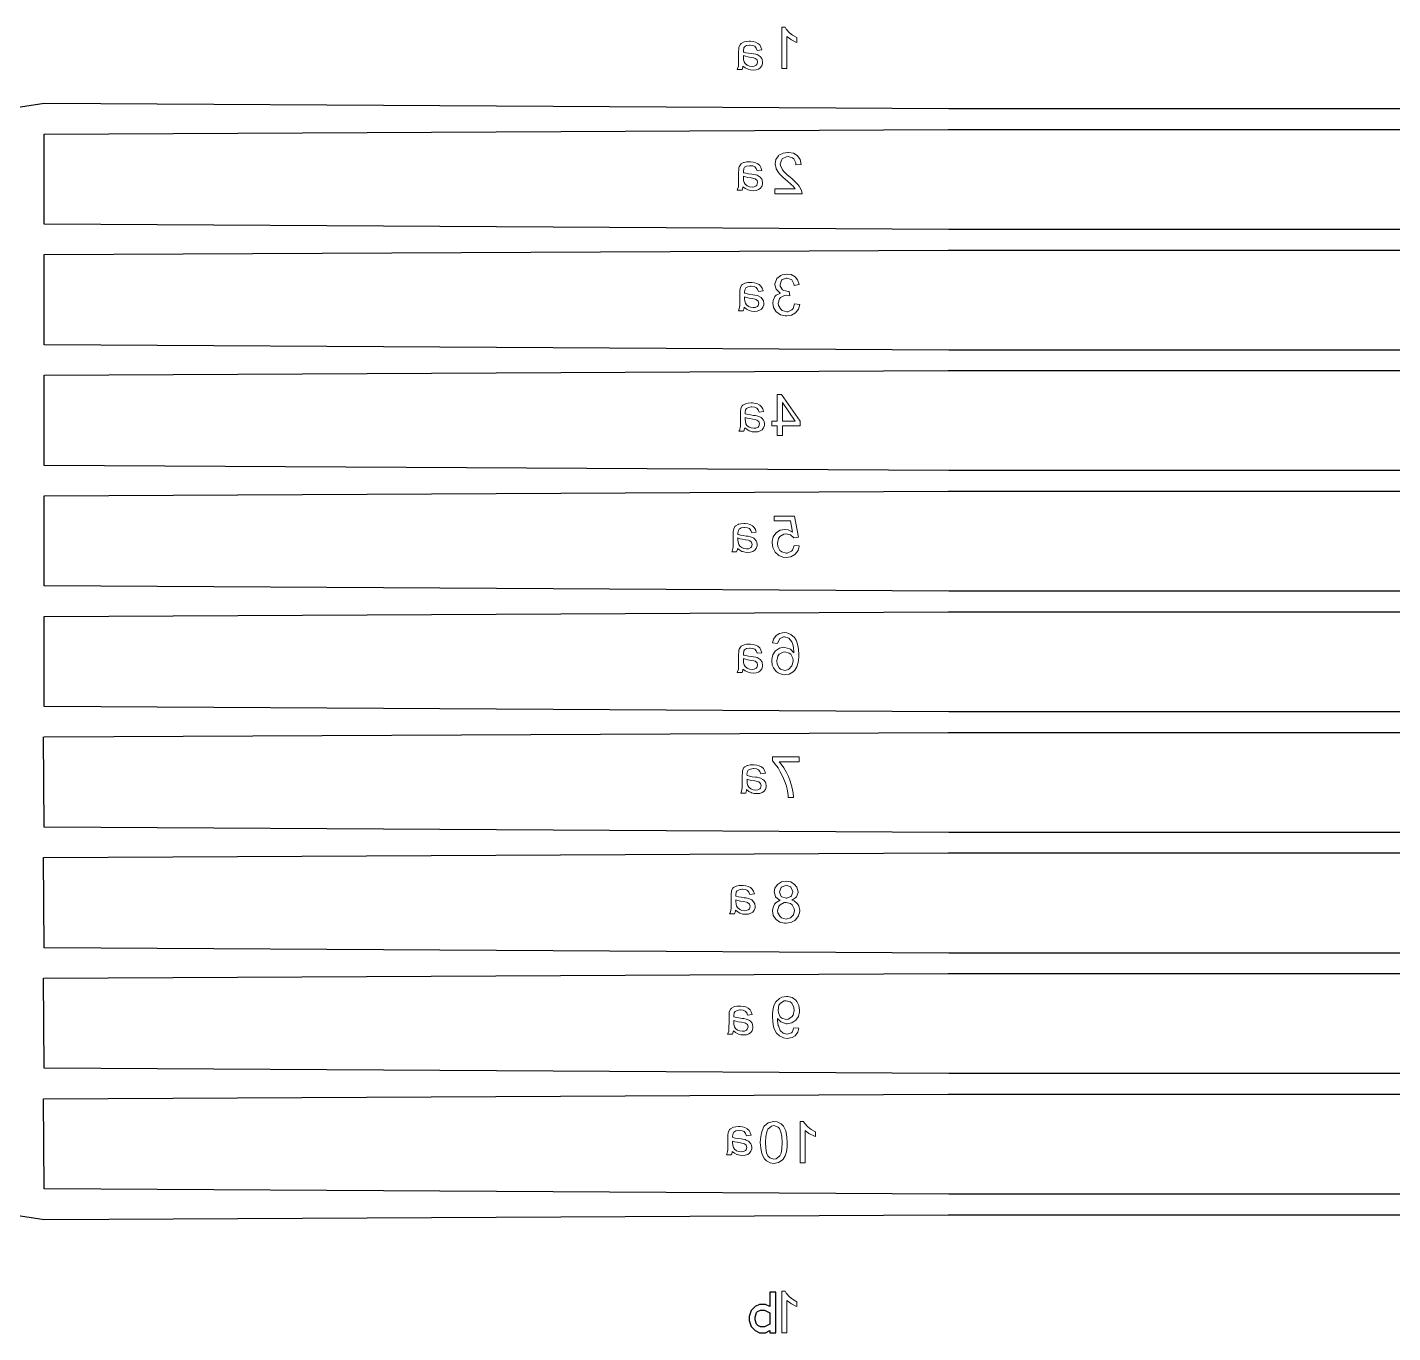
# Model space of a CAD drawing. Header units: millimetres. Extents: x 1762 to 23394, y 1311 to 16310.
# Drawn here: x 16381 to 18372, y 5789 to 7692 of the extents above; entities that cross this region are included whole.
import ezdxf

# ---------------------------------------------------------------- set-up
doc = ezdxf.new("R2010")
doc.units = ezdxf.units.MM
for name, color, linetype in [('2-LIGHT', 80, 'Continuous'), ('3-DARK', 5, 'Continuous'), ('4-LIGHT', 51, 'Continuous')]:
    doc.layers.add(name, color=color, linetype=linetype)

msp = doc.modelspace()

# ---------------------------------------------------------------- linework, layer by layer
at = {"layer": '2-LIGHT', "lineweight": 0}
for points in [[(17487.9, 7689.1), (17492.8, 7683.7), (17497.3, 7680.2), (17503.5, 7676.7), (17503.5, 7669.7), (17502.2, 7670.2), (17495.7, 7673.5), (17494.4, 7674.3), (17489, 7678.6), (17489, 7631.5), (17481.5, 7631.5), (17481.5, 7691.8), (17486.3, 7691.8)], [(17445.7, 7658.2), (17444.4, 7661.6), (17442.3, 7664.1), (17439.5, 7665.4), (17435.2, 7665.8), (17434.3, 7665.8), (17430.3, 7665.1), (17427.4, 7663.5), (17426.1, 7661.7), (17425.5, 7657.6), (17425.5, 7655.8), (17426.1, 7655.6), (17429.1, 7654.8), (17433, 7654.1), (17437.7, 7653.5), (17440.5, 7653.1), (17443.8, 7652.5), (17445.4, 7651.9), (17448.7, 7650.2), (17449.9, 7649.3), (17452.2, 7646.3), (17453, 7644.6), (17453.6, 7640.9), (17453.4, 7638.9), (17452.3, 7635.5), (17450, 7632.6), (17447.4, 7630.9), (17444, 7629.7), (17439.8, 7629.3), (17439.7, 7629.3), (17435.9, 7629.7), (17432.3, 7630.7), (17431.4, 7631), (17428.3, 7632.7), (17424.9, 7635.2), (17424.7, 7633.8), (17423.6, 7630.2), (17416.4, 7630.2), (17417.1, 7631.5), (17418.2, 7635.1), (17418.2, 7635.3), (17418.4, 7637.8), (17418.6, 7641.8), (17418.6, 7647.1), (17418.6, 7656.3), (17418.7, 7659.4), (17419, 7662.6), (17419.4, 7664), (17421.1, 7667.3), (17422.3, 7668.4), (17425.8, 7670.3), (17426.5, 7670.5), (17430, 7671.3), (17434.2, 7671.5), (17436, 7671.5), (17439.9, 7671), (17443.4, 7670.1), (17446.7, 7668.4), (17449.4, 7666), (17451.2, 7663), (17452.4, 7659)], [(17441.2, 7635), (17444.2, 7636.5), (17445.2, 7637.6), (17446.3, 7641.1), (17445.4, 7644.3), (17442.6, 7646.5), (17441, 7647.1), (17436.7, 7647.9), (17432.2, 7648.7), (17428.4, 7649.5), (17425.5, 7650.5), (17425.5, 7648), (17425.7, 7644.3), (17426.6, 7641.2), (17428.2, 7638.8), (17431.1, 7636.4), (17434.3, 7635.2), (17438.1, 7634.7)], [(17487.9, 5846.4), (17492.8, 5841), (17497.3, 5837.5), (17503.5, 5834), (17503.5, 5827), (17502.2, 5827.6), (17495.7, 5830.8), (17494.4, 5831.6), (17489, 5835.9), (17489, 5788.8), (17481.5, 5788.8), (17481.5, 5849.1), (17486.3, 5849.1)]]:
    msp.add_lwpolyline(points, close=True, dxfattribs=at)
at = {"layer": '2-LIGHT'}
for points in [[(19906.4, 7496.5), (19883.6, 7550.4), (19883.6, 7550.4, 0.297874), (19788, 7614.3), (19788, 7614.3), (19718.6, 7615), (18769.3, 7615, 0.414202), (18763.3, 7609), (18763.3, 7603), (18415.9, 7603, 0.414214), (18409.9, 7597), (18409.9, 7572.9), (17725, 7572.9), (16405.9, 7580.6), (11520.9, 6825.8, -0.038341)], [(11520.9, 6708.8), (16405.9, 5954), (17724.3, 5960.7), (18409.9, 5960.7), (18409.9, 5960.7), (18409.9, 5936.6, 0.414214), (18415.9, 5930.6), (18763.3, 5930.6), (18763.3, 5924.6, 0.414202), (18769.3, 5918.6), (19718.6, 5918.6), (19788, 5919.3), (19788, 5919.3, 0.297874), (19883.6, 5983.2), (19883.6, 5983.2), (19906.4, 6037, 0.297847), (20091.6, 6158.5), (20091.6, 6158.5, -0.298237), (20174.1, 6212.5, 0.399114), (20725.7, 6740.2), (21839.9, 6709.5)]]:
    msp.add_lwpolyline(points, format="xyb", dxfattribs=at)
for points in [[(17434.1, 5806.5), (17436.9, 5797.8), (17442.8, 5791.8), (17448.9, 5788.8), (17457.9, 5788.8), (17464, 5791.8), (17464.3, 5792.1), (17464.3, 5788.8), (17472.8, 5788.8), (17472.8, 5847.7), (17464.3, 5847.7), (17464.3, 5826.8), (17464, 5827.1), (17457.9, 5830.1), (17448.9, 5830.1), (17442.8, 5827.1), (17436.9, 5821.1), (17434.1, 5812.4)], [(17442.5, 5807.4), (17442.5, 5811.5), (17444.7, 5818), (17446.3, 5819.6), (17450.4, 5821.6), (17456.5, 5821.6), (17464.3, 5817.7), (17464.3, 5801.2), (17456.5, 5797.3), (17450.4, 5797.3), (17446.4, 5799.3), (17444.7, 5801)]]:
    msp.add_lwpolyline(points, close=True, dxfattribs=at)
at = {"layer": '3-DARK'}
for points in [[(18409.9, 7397.1), (17725, 7397.1), (16405.9, 7404.8), (16405.9, 7536.2), (17724.3, 7542.9), (18409.9, 7542.9)], [(16405.9, 7360.4), (17724.3, 7367.1), (18409.9, 7367.1)], [(18409.9, 7221.3), (17725, 7221.3), (16405.9, 7229), (16405.9, 7229), (16406, 7360.4)], [(16406, 7184.6), (17724.3, 7191.3), (18409.9, 7191.3)], [(18409.9, 7045.5), (17725, 7045.5), (16405.9, 7053.2), (16405.9, 7053.2), (16405.9, 7184.6)], [(16405.9, 7008.8), (17724.3, 7015.5), (18409.9, 7015.5)], [(18409.9, 6869.7), (17725, 6869.7), (16405.9, 6877.4), (16405.9, 6877.4), (16406, 7008.8)], [(18409.9, 6693.9), (17725, 6693.9), (16405.9, 6701.6), (16405.9, 6701.6), (16405.9, 6833)], [(16406, 6833), (17724.3, 6839.7), (18409.9, 6839.7)], [(18409.9, 6342.3), (17725, 6342.3), (16405.9, 6350), (16405.9, 6350), (16405.2, 6481.4), (16405.2, 6481.4), (17724.3, 6488.1), (18409.9, 6488.1)], [(18409.9, 6166.5), (17725, 6166.5), (16405.9, 6174.2), (16405.9, 6174.2), (16405.2, 6305.6), (16405.2, 6305.6), (17724.3, 6312.3), (18409.9, 6312.3)], [(18409.9, 5990.7), (17725, 5990.7), (16405.9, 5998.4), (16405.9, 5998.4), (16405.2, 6129.8), (16405.2, 6129.8), (17724.3, 6136.5), (18409.9, 6136.5)]]:
    msp.add_lwpolyline(points, dxfattribs=at)
at = {"layer": '3-DARK', "linetype": 'Continuous'}
for points in [[(18409.9, 6518.1), (17725, 6518.1), (16405.9, 6525.8), (16405.9, 6525.8), (16405.2, 6657.2)], [(16405.9, 6657.2), (17724.3, 6663.9), (18409.9, 6663.9)]]:
    msp.add_lwpolyline(points, dxfattribs=at)
at = {"layer": '4-LIGHT', "lineweight": 0}
for points in [[(17498.4, 7508.2), (17504.1, 7504.9), (17504.6, 7504.4), (17508.1, 7499), (17510, 7492), (17502.2, 7491.2), (17501.9, 7494.2), (17499, 7500.1), (17497.3, 7501.4), (17490.6, 7503.3), (17488.2, 7503.1), (17482.3, 7500.1), (17481.5, 7499), (17479.3, 7492.8), (17479.6, 7490.4), (17482.8, 7483.9), (17484.7, 7481.5), (17489.5, 7476.9), (17496, 7471.3), (17501.1, 7466.7), (17505.4, 7462.1), (17507, 7460), (17510.5, 7454.1), (17511.3, 7448.9), (17471.5, 7448.9), (17471.5, 7456.2), (17501.1, 7456.2), (17497.9, 7460.3), (17495.7, 7462.1), (17489.5, 7467.8), (17487.9, 7468.9), (17482, 7474.2), (17478, 7478.3), (17476.6, 7479.9), (17473.1, 7485.6), (17473.1, 7485.8), (17471.8, 7492.6), (17472.9, 7499), (17476.6, 7504.4), (17477.4, 7505.2), (17483.3, 7508.2), (17490.3, 7509.2), (17491.4, 7509.2)], [(17445.7, 7482.4), (17444.4, 7485.8), (17442.3, 7488.3), (17439.5, 7489.6), (17435.2, 7490), (17434.3, 7490), (17430.3, 7489.3), (17427.4, 7487.7), (17426.1, 7485.9), (17425.5, 7481.8), (17425.5, 7480), (17426.1, 7479.8), (17429.1, 7479), (17433, 7478.3), (17437.7, 7477.7), (17440.5, 7477.3), (17443.8, 7476.7), (17445.4, 7476.1), (17448.7, 7474.4), (17449.9, 7473.5), (17452.2, 7470.5), (17453, 7468.8), (17453.6, 7465.1), (17453.4, 7463.1), (17452.3, 7459.7), (17450, 7456.8), (17447.4, 7455.1), (17444, 7453.9), (17439.8, 7453.5), (17439.7, 7453.5), (17435.9, 7453.9), (17432.3, 7454.9), (17431.4, 7455.2), (17428.3, 7456.9), (17424.9, 7459.4), (17424.7, 7458), (17423.6, 7454.4), (17416.4, 7454.4), (17417.1, 7455.7), (17418.2, 7459.3), (17418.2, 7459.5), (17418.4, 7462), (17418.6, 7466), (17418.6, 7471.3), (17418.6, 7480.5), (17418.7, 7483.6), (17419, 7486.8), (17419.4, 7488.2), (17421.1, 7491.5), (17422.3, 7492.6), (17425.8, 7494.5), (17426.5, 7494.7), (17430, 7495.5), (17434.2, 7495.7), (17436, 7495.7), (17439.9, 7495.2), (17443.4, 7494.3), (17446.7, 7492.6), (17449.4, 7490.2), (17451.2, 7487.2), (17452.4, 7483.2)], [(17441.2, 7459.2), (17444.2, 7460.7), (17445.2, 7461.8), (17446.3, 7465.3), (17445.4, 7468.5), (17442.6, 7470.7), (17441, 7471.3), (17436.7, 7472.1), (17432.2, 7472.9), (17428.4, 7473.7), (17425.5, 7474.7), (17425.5, 7472.2), (17425.7, 7468.5), (17426.6, 7465.4), (17428.2, 7463), (17431.1, 7460.6), (17434.3, 7459.4), (17438.1, 7458.9)], [(17495.7, 7272.1), (17488.7, 7271), (17486.3, 7271), (17479.6, 7272.6), (17474.2, 7276.4), (17473.4, 7277.2), (17469.6, 7283.1), (17468.5, 7289.6), (17468.8, 7293.3), (17471.5, 7299.3), (17473.4, 7301.4), (17479.6, 7304.4), (17478.5, 7304.9), (17473.7, 7309.5), (17473.1, 7310), (17471.5, 7316.5), (17471.5, 7317.8), (17473.7, 7324.3), (17474.5, 7325.7), (17479.9, 7330.2), (17482, 7331), (17489, 7332.1), (17495.2, 7331.3), (17500.8, 7328.1), (17504.6, 7323.5), (17507, 7316.8), (17499.8, 7315.4), (17499.2, 7317.8), (17496, 7323.5), (17495.2, 7324), (17488.7, 7326.2), (17487.9, 7326.2), (17481.7, 7323.5), (17481.2, 7323), (17479, 7316.8), (17479.3, 7314.3), (17482.8, 7309.2), (17484.4, 7308.2), (17491.2, 7306.8), (17492.5, 7306.8), (17493.3, 7300.3), (17487.9, 7301.2), (17485.5, 7300.9), (17479.6, 7297.9), (17478.2, 7296), (17476.4, 7289.6), (17476.6, 7286.3), (17479.9, 7280.7), (17482.3, 7278.8), (17488.7, 7276.9), (17490.1, 7277.2), (17496, 7279.9), (17497.9, 7281.8), (17500.3, 7288.8), (17507.8, 7287.7), (17506, 7281), (17501.7, 7275.6), (17501.4, 7275.3)], [(17447.5, 7306.6), (17446.2, 7310), (17444.1, 7312.5), (17441.3, 7313.8), (17437, 7314.2), (17436.1, 7314.2), (17432.1, 7313.5), (17429.2, 7311.9), (17427.9, 7310.1), (17427.3, 7306), (17427.3, 7304.2), (17427.9, 7304), (17430.9, 7303.3), (17434.8, 7302.5), (17439.5, 7301.9), (17442.2, 7301.5), (17445.6, 7300.9), (17447.1, 7300.3), (17450.4, 7298.6), (17451.6, 7297.7), (17454, 7294.7), (17454.7, 7293), (17455.3, 7289.3), (17455.2, 7287.3), (17454.1, 7283.9), (17451.8, 7281), (17449.2, 7279.3), (17445.8, 7278.1), (17441.6, 7277.7), (17441.5, 7277.7), (17437.6, 7278.1), (17434, 7279.1), (17433.2, 7279.4), (17430, 7281.1), (17426.7, 7283.6), (17426.5, 7282.2), (17425.4, 7278.6), (17418.2, 7278.6), (17418.9, 7279.9), (17419.9, 7283.5), (17420, 7283.7), (17420.2, 7286.2), (17420.3, 7290.2), (17420.4, 7295.5), (17420.4, 7304.7), (17420.4, 7307.8), (17420.7, 7311), (17421.1, 7312.4), (17422.9, 7315.7), (17424, 7316.8), (17427.6, 7318.7), (17428.3, 7318.9), (17431.8, 7319.7), (17436, 7319.9), (17437.8, 7319.9), (17441.7, 7319.4), (17445.2, 7318.5), (17448.5, 7316.8), (17451.2, 7314.4), (17453, 7311.4), (17454.2, 7307.5)], [(17442.9, 7283.4), (17446, 7284.9), (17447, 7286), (17448.1, 7289.5), (17447.1, 7292.7), (17444.4, 7294.9), (17442.8, 7295.5), (17438.5, 7296.3), (17433.9, 7297.1), (17430.2, 7297.9), (17427.3, 7298.9), (17427.3, 7296.4), (17427.5, 7292.7), (17428.4, 7289.6), (17429.9, 7287.2), (17432.9, 7284.8), (17436.1, 7283.6), (17439.9, 7283.1)], [(17480.9, 7156.6), (17508.4, 7117.6), (17508.4, 7110.8), (17482.5, 7110.8), (17482.5, 7096.6), (17475, 7096.6), (17475, 7110.8), (17466.9, 7110.8), (17466.9, 7117.6), (17475, 7117.6), (17475, 7156.6)], [(17448.4, 7130.8), (17447.1, 7134.2), (17445, 7136.8), (17442.1, 7138), (17437.9, 7138.4), (17436.9, 7138.4), (17433, 7137.7), (17430.1, 7136.1), (17428.8, 7134.3), (17428.1, 7130.2), (17428.2, 7128.4), (17428.8, 7128.2), (17431.8, 7127.5), (17435.7, 7126.7), (17440.4, 7126.1), (17443.1, 7125.7), (17446.4, 7125.1), (17448, 7124.5), (17451.3, 7122.8), (17452.5, 7121.9), (17454.9, 7118.9), (17455.6, 7117.2), (17456.2, 7113.5), (17456.1, 7111.5), (17454.9, 7108.1), (17452.7, 7105.2), (17450.1, 7103.5), (17446.6, 7102.3), (17442.5, 7101.9), (17442.4, 7101.9), (17438.5, 7102.3), (17434.9, 7103.3), (17434.1, 7103.6), (17430.9, 7105.3), (17427.6, 7107.8), (17427.4, 7106.4), (17426.3, 7102.8), (17419.1, 7102.8), (17419.7, 7104.1), (17420.8, 7107.7), (17420.9, 7107.9), (17421.1, 7110.5), (17421.2, 7114.4), (17421.3, 7119.7), (17421.3, 7128.9), (17421.3, 7132), (17421.6, 7135.2), (17422, 7136.6), (17423.7, 7139.9), (17424.9, 7141), (17428.5, 7142.9), (17429.2, 7143.1), (17432.6, 7143.9), (17436.9, 7144.1), (17438.7, 7144.1), (17442.6, 7143.6), (17446, 7142.7), (17449.4, 7141), (17452.1, 7138.6), (17453.9, 7135.6), (17455, 7131.7)], [(17482.5, 7144.8), (17482.5, 7117.6), (17501.1, 7117.6)], [(17443.8, 7107.6), (17446.9, 7109.1), (17447.9, 7110.2), (17449, 7113.7), (17448, 7116.9), (17445.3, 7119.2), (17443.7, 7119.7), (17439.4, 7120.5), (17434.8, 7121.3), (17431.1, 7122.1), (17428.2, 7123.1), (17428.2, 7120.6), (17428.4, 7116.9), (17429.3, 7113.8), (17430.8, 7111.4), (17433.8, 7109), (17436.9, 7107.8), (17440.8, 7107.3)], [(17437.7, 6954.9), (17436.5, 6958.3), (17434.3, 6960.9), (17431.5, 6962.1), (17427.3, 6962.6), (17426.3, 6962.6), (17422.4, 6961.9), (17419.4, 6960.3), (17418.2, 6958.4), (17417.5, 6954.4), (17417.6, 6952.6), (17418.2, 6952.4), (17421.2, 6951.6), (17425, 6950.9), (17429.7, 6950.2), (17432.5, 6949.9), (17435.8, 6949.2), (17437.4, 6948.7), (17440.7, 6947), (17441.9, 6946.1), (17444.3, 6943.1), (17445, 6941.4), (17445.6, 6937.6), (17445.5, 6935.7), (17444.3, 6932.2), (17442, 6929.4), (17439.5, 6927.6), (17436, 6926.5), (17431.9, 6926.1), (17431.8, 6926.1), (17427.9, 6926.5), (17424.3, 6927.4), (17423.5, 6927.7), (17420.3, 6929.5), (17417, 6932), (17416.8, 6930.6), (17415.6, 6927), (17408.5, 6927), (17409.1, 6928.2), (17410.2, 6931.8), (17410.3, 6932.1), (17410.5, 6934.6), (17410.6, 6938.6), (17410.6, 6943.9), (17410.6, 6953), (17410.7, 6956.2), (17411, 6959.3), (17411.4, 6960.8), (17413.1, 6964), (17414.3, 6965.2), (17417.9, 6967), (17418.6, 6967.3), (17422, 6968), (17426.3, 6968.3), (17428.1, 6968.2), (17432, 6967.8), (17435.4, 6966.8), (17438.8, 6965.2), (17441.4, 6962.8), (17443.2, 6959.7), (17444.4, 6955.8)], [(17494.9, 6920), (17487.9, 6918.9), (17483.1, 6919.4), (17477.2, 6921.9), (17472, 6926.4), (17471.2, 6927.5), (17468.3, 6933.4), (17467.5, 6940.4), (17467.5, 6942.3), (17469.1, 6949), (17472.9, 6954.4), (17473.7, 6955.2), (17479.3, 6958.7), (17486, 6959.8), (17490.9, 6959), (17497.3, 6956), (17494.1, 6972.2), (17470.2, 6972.2), (17470.2, 6979.2), (17500, 6979.2), (17505.7, 6948.5), (17499, 6947.4), (17494.4, 6951.7), (17487.9, 6953.4), (17484.4, 6952.8), (17478.8, 6949.6), (17476.6, 6946.6), (17475.3, 6939.6), (17475.8, 6934.8), (17478.8, 6929.1), (17481.5, 6927), (17487.9, 6925.1), (17489.3, 6925.1), (17495.5, 6928), (17497.1, 6929.7), (17499.5, 6936.4), (17507, 6935.9), (17507, 6935.6), (17505.2, 6928.9), (17501.1, 6923.7), (17500.6, 6923.2)], [(17433.2, 6931.7), (17436.3, 6933.3), (17437.2, 6934.4), (17438.3, 6937.8), (17437.4, 6941.1), (17434.7, 6943.3), (17433, 6943.9), (17428.7, 6944.6), (17424.2, 6945.4), (17420.4, 6946.3), (17417.6, 6947.3), (17417.6, 6944.7), (17417.8, 6941.1), (17418.7, 6937.9), (17420.2, 6935.5), (17423.2, 6933.2), (17426.3, 6931.9), (17430.2, 6931.4)], [(17500.6, 6754.7), (17498.2, 6752.3), (17492.5, 6749), (17485.8, 6748), (17482.3, 6748.2), (17476.1, 6750.6), (17473.4, 6752.5), (17469.4, 6757.9), (17467.7, 6761.7), (17466.9, 6768.4), (17466.9, 6770.3), (17468.5, 6777), (17472, 6782.4), (17472.3, 6782.9), (17478, 6786.7), (17484.7, 6788.1), (17486, 6787.8), (17492.8, 6785.9), (17494.4, 6785.1), (17499.2, 6780), (17499.2, 6780.3), (17498.7, 6788.1), (17497.1, 6793.7), (17496, 6796.1), (17491.7, 6801.3), (17485.5, 6803.1), (17483.9, 6803.1), (17478, 6800.2), (17478, 6799.9), (17475.3, 6793.7), (17468, 6794.3), (17469.6, 6799.9), (17473.4, 6805.3), (17478, 6808), (17485, 6809.3), (17488.7, 6809.1), (17494.9, 6806.6), (17500, 6802.3), (17502.5, 6798.3), (17504.6, 6792.6), (17506, 6785.4), (17506.5, 6777), (17506.5, 6773.5), (17505.4, 6765.7), (17503.5, 6759.5)], [(17445.7, 6779.2), (17444.4, 6782.6), (17442.3, 6785.1), (17439.5, 6786.4), (17435.2, 6786.8), (17434.3, 6786.8), (17430.3, 6786.1), (17427.4, 6784.5), (17426.1, 6782.7), (17425.5, 6778.6), (17425.5, 6776.8), (17426.1, 6776.6), (17429.1, 6775.9), (17433, 6775.1), (17437.7, 6774.5), (17440.5, 6774.1), (17443.8, 6773.5), (17445.4, 6772.9), (17448.7, 6771.2), (17449.9, 6770.3), (17452.2, 6767.3), (17453, 6765.6), (17453.6, 6761.9), (17453.4, 6759.9), (17452.3, 6756.5), (17450, 6753.6), (17447.4, 6751.9), (17444, 6750.7), (17439.8, 6750.3), (17439.7, 6750.3), (17435.9, 6750.7), (17432.3, 6751.7), (17431.4, 6752), (17428.3, 6753.7), (17424.9, 6756.2), (17424.7, 6754.8), (17423.6, 6751.2), (17416.4, 6751.2), (17417.1, 6752.5), (17418.2, 6756.1), (17418.2, 6756.3), (17418.4, 6758.8), (17418.6, 6762.8), (17418.6, 6768.1), (17418.6, 6777.3), (17418.7, 6780.4), (17419, 6783.6), (17419.4, 6785), (17421.1, 6788.3), (17422.3, 6789.4), (17425.8, 6791.3), (17426.5, 6791.5), (17430, 6792.3), (17434.2, 6792.5), (17436, 6792.5), (17439.9, 6792), (17443.4, 6791.1), (17446.7, 6789.4), (17449.4, 6787), (17451.2, 6784), (17452.4, 6780.1)], [(17441.2, 6756), (17444.2, 6757.5), (17445.2, 6758.6), (17446.3, 6762.1), (17445.4, 6765.3), (17442.6, 6767.5), (17441, 6768.1), (17436.7, 6768.9), (17432.2, 6769.7), (17428.4, 6770.5), (17425.5, 6771.5), (17425.5, 6769), (17425.7, 6765.3), (17426.6, 6762.2), (17428.2, 6759.8), (17431.1, 6757.4), (17434.3, 6756.2), (17438.1, 6755.7)], [(17483.3, 6781.1), (17477.7, 6777.8), (17475.8, 6774.9), (17474.5, 6768.1), (17475, 6763.6), (17477.7, 6757.9), (17479.6, 6756), (17485.8, 6754.1), (17492, 6755.8), (17492, 6756), (17496.3, 6761.1), (17496.5, 6761.7), (17497.9, 6768.4), (17497.6, 6772.2), (17494.7, 6777.8), (17492.5, 6779.4), (17486, 6781.3)], [(17451, 6603.4), (17449.7, 6606.8), (17447.6, 6609.4), (17444.8, 6610.6), (17440.5, 6611.1), (17439.6, 6611.1), (17435.7, 6610.4), (17432.7, 6608.7), (17431.5, 6606.9), (17430.8, 6602.8), (17430.9, 6601.1), (17431.5, 6600.9), (17434.5, 6600.1), (17438.3, 6599.3), (17443, 6598.7), (17445.8, 6598.4), (17449.1, 6597.7), (17450.7, 6597.2), (17454, 6595.4), (17455.2, 6594.5), (17457.6, 6591.5), (17458.3, 6589.8), (17458.9, 6586.1), (17458.7, 6584.2), (17457.6, 6580.7), (17455.3, 6577.8), (17452.8, 6576.1), (17449.3, 6574.9), (17445.1, 6574.6), (17445, 6574.6), (17441.2, 6574.9), (17437.6, 6575.9), (17436.7, 6576.2), (17433.6, 6577.9), (17430.3, 6580.5), (17430.1, 6579), (17428.9, 6575.5), (17421.8, 6575.5), (17422.4, 6576.7), (17423.5, 6580.3), (17423.5, 6580.6), (17423.7, 6583.1), (17423.9, 6587), (17423.9, 6592.4), (17423.9, 6601.5), (17424, 6604.6), (17424.3, 6607.8), (17424.7, 6609.2), (17426.4, 6612.5), (17427.6, 6613.6), (17431.2, 6615.5), (17431.8, 6615.8), (17435.3, 6616.5), (17439.6, 6616.7), (17441.3, 6616.7), (17445.2, 6616.2), (17448.7, 6615.3), (17452.1, 6613.6), (17454.7, 6611.3), (17456.5, 6608.2), (17457.7, 6604.3)], [(17507, 6628.2), (17507, 6621.2), (17477.7, 6621.2), (17480.4, 6617.7), (17484.4, 6612), (17488.2, 6605.5), (17491.2, 6599.4), (17493.8, 6592.9), (17495.7, 6586.2), (17496.8, 6582.4), (17498.2, 6575.1), (17498.4, 6568.9), (17490.9, 6568.9), (17490.6, 6571.9), (17489.8, 6578.9), (17488.2, 6585.6), (17487.7, 6587), (17485.5, 6593.4), (17482.8, 6599.9), (17479.3, 6606.4), (17476.1, 6612), (17472, 6617.7), (17468, 6622.5), (17468, 6628.2)], [(17446.5, 6580.2), (17449.5, 6581.7), (17450.5, 6582.8), (17451.6, 6586.3), (17450.7, 6589.6), (17448, 6591.8), (17446.3, 6592.3), (17442, 6593.1), (17437.5, 6593.9), (17433.7, 6594.7), (17430.9, 6595.7), (17430.9, 6593.2), (17431.1, 6589.6), (17431.9, 6586.4), (17433.5, 6584), (17436.4, 6581.6), (17439.6, 6580.4), (17443.5, 6579.9)], [(17434.8, 6427.5), (17433.5, 6430.9), (17431.4, 6433.5), (17428.6, 6434.7), (17424.3, 6435.2), (17423.4, 6435.2), (17419.4, 6434.5), (17416.5, 6432.8), (17415.2, 6431), (17414.6, 6427), (17414.6, 6425.2), (17415.2, 6425), (17418.2, 6424.2), (17422.1, 6423.5), (17426.8, 6422.8), (17429.5, 6422.5), (17432.9, 6421.8), (17434.4, 6421.3), (17437.7, 6419.6), (17438.9, 6418.7), (17441.3, 6415.6), (17442, 6414), (17442.6, 6410.2), (17442.5, 6408.3), (17441.4, 6404.8), (17439.1, 6402), (17436.5, 6400.2), (17433.1, 6399), (17428.9, 6398.7), (17428.8, 6398.7), (17424.9, 6399), (17421.3, 6400), (17420.5, 6400.3), (17417.3, 6402.1), (17414, 6404.6), (17413.8, 6403.1), (17412.7, 6399.6), (17405.5, 6399.6), (17406.2, 6400.8), (17407.2, 6404.4), (17407.3, 6404.7), (17407.5, 6407.2), (17407.6, 6411.1), (17407.7, 6416.5), (17407.7, 6425.6), (17407.7, 6428.7), (17408, 6431.9), (17408.4, 6433.3), (17410.2, 6436.6), (17411.3, 6437.7), (17414.9, 6439.6), (17415.6, 6439.9), (17419.1, 6440.6), (17423.3, 6440.9), (17425.1, 6440.8), (17429, 6440.4), (17432.5, 6439.4), (17435.8, 6437.7), (17438.5, 6435.4), (17440.3, 6432.3), (17441.5, 6428.4)], [(17506.2, 6410.9), (17507.6, 6404.2), (17507.6, 6403.1), (17506, 6396.4), (17502.2, 6391), (17500.6, 6389.7), (17494.9, 6386.7), (17487.7, 6385.6), (17485.5, 6385.9), (17478.8, 6387.5), (17473.4, 6391), (17472.9, 6391.5), (17469.1, 6397.2), (17468, 6403.9), (17468.3, 6407.4), (17471, 6413.3), (17473.1, 6416), (17479.3, 6419.3), (17477.7, 6419.8), (17472.6, 6424.1), (17472.3, 6424.6), (17470.4, 6431.4), (17471.5, 6436.8), (17475.3, 6442.4), (17480.9, 6445.9), (17487.9, 6447), (17494.9, 6445.9), (17500.3, 6442.4), (17503.5, 6438.1), (17505.2, 6431.6), (17505.2, 6430.6), (17503, 6424.1), (17501.9, 6423), (17496, 6419.3), (17499.5, 6418.2), (17504.6, 6413.9)], [(17486.8, 6440.8), (17480.9, 6438.1), (17480.4, 6437.6), (17478, 6431.4), (17478, 6430.8), (17480.7, 6424.9), (17481.5, 6424.1), (17487.7, 6422.2), (17488.7, 6422.2), (17494.9, 6424.9), (17495.5, 6425.5), (17497.6, 6431.6), (17497.6, 6432.2), (17494.7, 6438.1), (17494.1, 6438.9), (17487.7, 6441.1)], [(17430.2, 6404.3), (17433.3, 6405.9), (17434.3, 6406.9), (17435.4, 6410.4), (17434.4, 6413.7), (17431.7, 6415.9), (17430.1, 6416.4), (17425.8, 6417.2), (17421.2, 6418), (17417.5, 6418.9), (17414.6, 6419.8), (17414.6, 6417.3), (17414.8, 6413.7), (17415.7, 6410.5), (17417.2, 6408.1), (17420.2, 6405.8), (17423.4, 6404.5), (17427.2, 6404)], [(17494.1, 6393.4), (17498.4, 6398), (17500, 6404.2), (17499.8, 6406.9), (17496.5, 6412.5), (17494.4, 6414.4), (17487.9, 6416), (17485, 6415.8), (17479, 6412.5), (17477.2, 6410.4), (17475.5, 6403.9), (17475.8, 6401), (17479, 6395.3), (17481.2, 6393.4), (17487.7, 6391.8)], [(17503.5, 6271.7), (17506.5, 6265.8), (17507.3, 6258.8), (17507.3, 6256.7), (17505.7, 6249.9), (17502.2, 6244.6), (17501.9, 6244.3), (17496.3, 6240.5), (17489.5, 6239.2), (17487.9, 6239.2), (17481.5, 6241.3), (17480.1, 6242.1), (17475.3, 6247), (17475.3, 6243.5), (17476.4, 6236.5), (17476.6, 6235.9), (17479, 6229.5), (17483.3, 6225.4), (17489.3, 6223.8), (17489.5, 6223.8), (17495.7, 6226), (17496.5, 6226.8), (17499.2, 6233.2), (17506.2, 6232.7), (17504.9, 6227.1), (17500.8, 6221.7), (17496.5, 6219), (17489.5, 6217.6), (17483.9, 6218.4), (17478, 6221.4), (17473.9, 6225.4), (17470.4, 6231.6), (17469.4, 6235.4), (17468.3, 6242.1), (17468, 6249.9), (17468, 6254), (17468.8, 6261.2), (17470.4, 6266.9), (17472.9, 6271.2), (17478, 6275.8), (17481.7, 6277.9), (17488.5, 6279), (17490.1, 6279), (17496.5, 6277.4), (17501.9, 6273.4)], [(17485.2, 6272.5), (17479.6, 6269.3), (17477.4, 6266.1), (17476.1, 6259.1), (17476.6, 6255.1), (17479.3, 6249.1), (17481.5, 6247.5), (17487.9, 6245.6), (17490.6, 6245.9), (17496.3, 6249.1), (17498.2, 6251.8), (17499.8, 6258.6), (17499.2, 6263.1), (17496.3, 6269), (17493.8, 6270.9), (17487.7, 6272.8)], [(17431.7, 6251.7), (17430.4, 6255.1), (17428.3, 6257.7), (17425.4, 6258.9), (17421.2, 6259.4), (17420.2, 6259.4), (17416.3, 6258.7), (17413.4, 6257), (17412.1, 6255.2), (17411.4, 6251.2), (17411.5, 6249.4), (17412.1, 6249.2), (17415.1, 6248.4), (17419, 6247.6), (17423.7, 6247), (17426.4, 6246.7), (17429.7, 6246), (17431.3, 6245.5), (17434.6, 6243.7), (17435.8, 6242.8), (17438.2, 6239.8), (17438.9, 6238.1), (17439.5, 6234.4), (17439.4, 6232.5), (17438.2, 6229), (17436, 6226.1), (17433.4, 6224.4), (17429.9, 6223.2), (17425.8, 6222.9), (17425.7, 6222.9), (17421.8, 6223.2), (17418.2, 6224.2), (17417.4, 6224.5), (17414.2, 6226.2), (17410.9, 6228.8), (17410.7, 6227.3), (17409.6, 6223.8), (17402.4, 6223.8), (17403, 6225), (17404.1, 6228.6), (17404.2, 6228.9), (17404.4, 6231.4), (17404.5, 6235.3), (17404.6, 6240.7), (17404.6, 6249.8), (17404.6, 6252.9), (17404.9, 6256.1), (17405.3, 6257.5), (17407, 6260.8), (17408.2, 6261.9), (17411.8, 6263.8), (17412.5, 6264.1), (17415.9, 6264.8), (17420.2, 6265), (17422, 6265), (17425.9, 6264.5), (17429.3, 6263.6), (17432.7, 6261.9), (17435.4, 6259.6), (17437.1, 6256.5), (17438.3, 6252.6)], [(17427.1, 6228.5), (17430.2, 6230), (17431.2, 6231.1), (17432.3, 6234.6), (17431.3, 6237.9), (17428.6, 6240.1), (17427, 6240.6), (17422.7, 6241.4), (17418.1, 6242.2), (17414.4, 6243), (17411.5, 6244), (17411.5, 6241.5), (17411.7, 6237.9), (17412.6, 6234.7), (17414.1, 6232.3), (17417.1, 6229.9), (17420.2, 6228.7), (17424.1, 6228.2)], [(17475, 6096.2), (17480.7, 6093.3), (17484.2, 6089.8), (17487.4, 6083.3), (17487.9, 6080.6), (17489, 6073.9), (17489.5, 6066.1), (17489.3, 6059.9), (17488.2, 6052.6), (17486.3, 6046.4), (17483.6, 6041.6), (17482.3, 6040.2), (17476.9, 6036.7), (17469.9, 6035.4), (17464.8, 6036.2), (17459.1, 6039.2), (17455.6, 6042.7), (17452.7, 6049.1), (17451.9, 6051.8), (17450.8, 6058.3), (17450.2, 6066.1), (17450.2, 6066.6), (17450.8, 6074.2), (17451.9, 6080.3), (17452.7, 6083), (17455.4, 6089.2), (17456.2, 6090.3), (17461.5, 6094.9), (17462.9, 6095.4), (17469.9, 6096.8)], [(17514.6, 6094.1), (17519.7, 6088.7), (17524.3, 6085.2), (17530.5, 6081.7), (17530.5, 6074.7), (17529.1, 6075.2), (17521, 6079.3), (17515.7, 6083.6), (17515.7, 6036.5), (17508.4, 6036.5), (17508.4, 6096.8), (17513, 6096.8)], [(17430.1, 6075.9), (17428.8, 6079.3), (17426.7, 6081.9), (17423.8, 6083.1), (17419.6, 6083.5), (17418.7, 6083.5), (17414.7, 6082.9), (17411.8, 6081.2), (17410.5, 6079.4), (17409.9, 6075.3), (17409.9, 6073.6), (17410.5, 6073.4), (17413.5, 6072.6), (17417.4, 6071.8), (17422.1, 6071.2), (17424.8, 6070.8), (17428.1, 6070.2), (17429.7, 6069.7), (17433, 6067.9), (17434.2, 6067), (17436.6, 6064), (17437.3, 6062.3), (17437.9, 6058.6), (17437.8, 6056.7), (17436.6, 6053.2), (17434.4, 6050.3), (17431.8, 6048.6), (17428.3, 6047.4), (17424.2, 6047.1), (17424.1, 6047.1), (17420.2, 6047.4), (17416.6, 6048.4), (17415.8, 6048.7), (17412.6, 6050.4), (17409.3, 6052.9), (17409.1, 6051.5), (17408, 6048), (17400.8, 6048), (17401.4, 6049.2), (17402.5, 6052.8), (17402.6, 6053), (17402.8, 6055.6), (17402.9, 6059.5), (17403, 6064.9), (17403, 6074), (17403, 6077.1), (17403.3, 6080.3), (17403.7, 6081.7), (17405.5, 6085), (17406.6, 6086.1), (17410.2, 6088), (17410.9, 6088.2), (17414.3, 6089), (17418.6, 6089.2), (17420.4, 6089.2), (17424.3, 6088.7), (17427.7, 6087.8), (17431.1, 6086.1), (17433.8, 6083.7), (17435.6, 6080.7), (17436.7, 6076.8)], [(17473.1, 6042.1), (17478.5, 6046.4), (17480.4, 6050.5), (17481.5, 6057.2), (17482, 6066.1), (17482, 6066.3), (17481.5, 6075), (17480.1, 6081.7), (17478, 6086.3), (17476.1, 6088.4), (17469.9, 6090.6), (17466.7, 6090), (17461.3, 6085.7), (17459.7, 6081.7), (17458.3, 6075), (17458, 6066.1), (17458.3, 6057.7), (17459.4, 6051), (17461.3, 6046.4), (17464, 6043.7), (17469.9, 6041.6)], [(17425.5, 6052.7), (17428.6, 6054.2), (17429.6, 6055.3), (17430.7, 6058.8), (17429.7, 6062), (17427, 6064.3), (17425.4, 6064.8), (17421.1, 6065.6), (17416.5, 6066.4), (17412.8, 6067.2), (17409.9, 6068.2), (17409.9, 6065.7), (17410.1, 6062), (17411, 6058.9), (17412.5, 6056.5), (17415.5, 6054.1), (17418.7, 6052.9), (17422.5, 6052.4)]]:
    msp.add_lwpolyline(points, close=True, dxfattribs=at)

doc.saveas('drawing.dxf')
